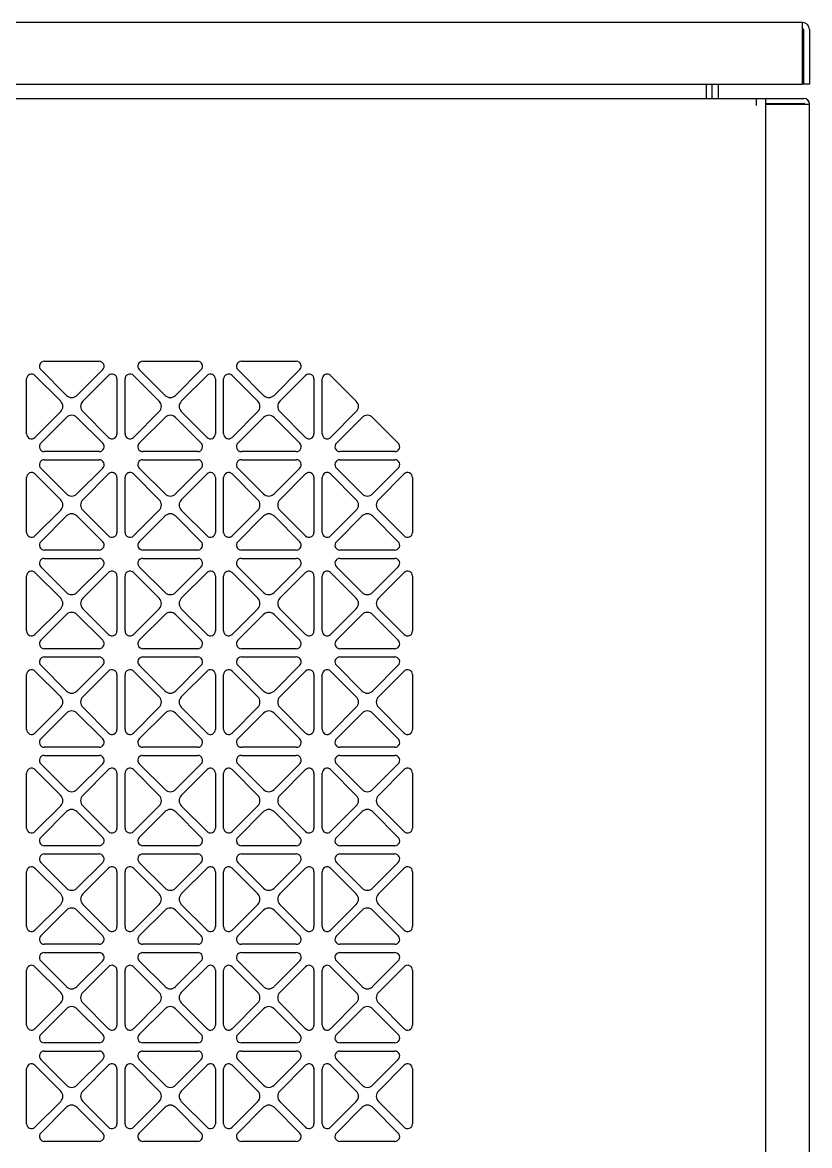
# Model space of a CAD drawing. Header units: millimetres. Extents: x 0 to 87554, y -20854 to 20404.
# Drawn here: x 16504.1 to 16695.8, y 15586.9 to 15860.4 of the extents above; entities that cross this region are included whole.
import ezdxf

# ---------------------------------------------------------------- set-up
doc = ezdxf.new("R2010")
doc.units = ezdxf.units.MM
doc.layers.get('0').update_dxf_attribs({"lineweight": 15})
for name, color, linetype in [('4215-12649_2_1_0', 7, 'Continuous'), ('4215-12649_2_2_0', 7, 'Continuous'), ('4215-12649_2_3_0', 7, 'Continuous'), ('4215-12655_1_0', 7, 'Continuous'), ('4215-12661_1_0', 7, 'Continuous'), ('WANGKONG_0', 7, 'Continuous')]:
    doc.layers.add(name, color=color, linetype=linetype)

# ---------------------------------------------------------------- blocks, each defined once
blk = doc.blocks.new('ju77')
at = {"layer": '4215-12649_2_1_0', "color": 87, "linetype": 'Continuous'}
for p, q in [((325.96, 477.5), (-405.04, 477.5)), ((325.96, 462.5), (325.96, 477.5)), ((326.16, 475.8), (326.16, 462.5)), ((327.66, 475.8), (327.66, 462.5)), ((-405.04, 462.5), (325.96, 462.5)), ((327.66, 462.5), (326.16, 462.5))]:
    blk.add_line(p, q, dxfattribs=at)
for radius in [1.7, 0.2]:
    blk.add_arc((325.96, 475.8), radius, 0, 90, dxfattribs=at)
at = {"layer": '4215-12649_2_2_0', "color": 87, "linetype": 'Continuous'}
for p, q in [((303.96, 459), (303.96, 462.5)), ((305.46, 459), (305.46, 462.5))]:
    blk.add_line(p, q, dxfattribs=at)
at = {"layer": '4215-12649_2_3_0', "color": 87, "linetype": 'Continuous'}
blk.add_line((302.46, 462.5), (302.46, 459), dxfattribs=at)
at = {"layer": '4215-12655_1_0', "color": 87, "linetype": 'Continuous'}
for p, q in [((316.96, 459), (326.26, 459)), ((316.96, 457.8), (326.26, 457.8)), ((316.96, 457.6), (327.66, 457.6)), ((327.66, -554.5), (327.66, 457.6))]:
    blk.add_line(p, q, dxfattribs=at)
for radius in [1.4, 0.2]:
    blk.add_arc((326.26, 457.6), radius, 0, 90, dxfattribs=at)
at = {"layer": '4215-12661_1_0', "color": 87, "linetype": 'Continuous'}
for p, q in [((-397.04, 459), (316.96, 459)), ((314.76, 457.3), (314.76, 459)), ((316.96, 459), (316.96, -1554))]:
    blk.add_line(p, q, dxfattribs=at)
at = {"layer": 'WANGKONG_0', "color": 87, "linetype": 'Continuous'}
for p, q in [((141.27, 395), (154.65, 395)), ((165.27, 395), (178.65, 395)), ((189.27, 395), (202.65, 395)), ((139.01, 391.54), (145.27, 385.27)), ((146.69, 386.69), (140.42, 392.95)), ((155.5, 392.95), (149.23, 386.69)), ((150.65, 385.27), (156.91, 391.54)), ((163.01, 391.54), (169.27, 385.27)), ((170.69, 386.69), (164.42, 392.95)), ((179.5, 392.95), (173.23, 386.69)), ((174.65, 385.27), (180.91, 391.54)), ((187.01, 391.54), (193.27, 385.27)), ((194.69, 386.69), (188.42, 392.95)), ((203.5, 392.95), (197.23, 386.69)), ((198.65, 385.27), (204.91, 391.54)), ((211.01, 391.54), (217.27, 385.27)), ((136.96, 377.31), (136.96, 390.69)), ((158.96, 390.69), (158.96, 377.31)), ((160.96, 377.31), (160.96, 390.69)), ((182.96, 390.69), (182.96, 377.31)), ((184.96, 377.31), (184.96, 390.69)), ((206.96, 390.69), (206.96, 377.31)), ((208.96, 377.31), (208.96, 390.69)), ((145.27, 382.73), (139.01, 376.46)), ((140.42, 375.05), (146.69, 381.31)), ((149.23, 381.31), (155.5, 375.05)), ((156.91, 376.46), (150.65, 382.73)), ((169.27, 382.73), (163.01, 376.46)), ((164.42, 375.05), (170.69, 381.31)), ((173.23, 381.31), (179.5, 375.05)), ((180.91, 376.46), (174.65, 382.73)), ((193.27, 382.73), (187.01, 376.46)), ((188.42, 375.05), (194.69, 381.31)), ((197.23, 381.31), (203.5, 375.05)), ((204.91, 376.46), (198.65, 382.73)), ((217.27, 382.73), (211.01, 376.46)), ((212.42, 375.05), (218.69, 381.31)), ((221.23, 381.31), (227.5, 375.05)), ((154.65, 373), (141.27, 373)), ((178.65, 373), (165.27, 373)), ((202.65, 373), (189.27, 373)), ((226.65, 373), (213.27, 373)), ((141.27, 371), (154.65, 371)), ((165.27, 371), (178.65, 371)), ((189.27, 371), (202.65, 371)), ((213.27, 371), (226.65, 371)), ((136.96, 353.31), (136.96, 366.69)), ((139.01, 367.54), (145.27, 361.27)), ((146.69, 362.69), (140.42, 368.95)), ((155.5, 368.95), (149.23, 362.69)), ((150.65, 361.27), (156.91, 367.54)), ((158.96, 366.69), (158.96, 353.31)), ((160.96, 353.31), (160.96, 366.69)), ((163.01, 367.54), (169.27, 361.27)), ((170.69, 362.69), (164.42, 368.95)), ((179.5, 368.95), (173.23, 362.69)), ((174.65, 361.27), (180.91, 367.54)), ((182.96, 366.69), (182.96, 353.31)), ((184.96, 353.31), (184.96, 366.69)), ((187.01, 367.54), (193.27, 361.27)), ((194.69, 362.69), (188.42, 368.95)), ((203.5, 368.95), (197.23, 362.69)), ((198.65, 361.27), (204.91, 367.54)), ((206.96, 366.69), (206.96, 353.31)), ((208.96, 353.31), (208.96, 366.69)), ((211.01, 367.54), (217.27, 361.27)), ((218.69, 362.69), (212.42, 368.95)), ((227.5, 368.95), (221.23, 362.69)), ((222.65, 361.27), (228.91, 367.54)), ((230.96, 366.69), (230.96, 353.31)), ((145.27, 358.73), (139.01, 352.46)), ((156.91, 352.46), (150.65, 358.73)), ((169.27, 358.73), (163.01, 352.46)), ((180.91, 352.46), (174.65, 358.73)), ((193.27, 358.73), (187.01, 352.46)), ((204.91, 352.46), (198.65, 358.73)), ((217.27, 358.73), (211.01, 352.46)), ((228.91, 352.46), (222.65, 358.73)), ((140.42, 351.05), (146.69, 357.31)), ((149.23, 357.31), (155.5, 351.05)), ((164.42, 351.05), (170.69, 357.31)), ((173.23, 357.31), (179.5, 351.05)), ((188.42, 351.05), (194.69, 357.31)), ((197.23, 357.31), (203.5, 351.05)), ((212.42, 351.05), (218.69, 357.31)), ((221.23, 357.31), (227.5, 351.05)), ((154.65, 349), (141.27, 349)), ((178.65, 349), (165.27, 349)), ((202.65, 349), (189.27, 349)), ((226.65, 349), (213.27, 349)), ((146.69, 338.69), (140.42, 344.95)), ((141.27, 347), (154.65, 347)), ((155.5, 344.95), (149.23, 338.69)), ((170.69, 338.69), (164.42, 344.95)), ((165.27, 347), (178.65, 347)), ((179.5, 344.95), (173.23, 338.69)), ((194.69, 338.69), (188.42, 344.95)), ((189.27, 347), (202.65, 347)), ((203.5, 344.95), (197.23, 338.69)), ((218.69, 338.69), (212.42, 344.95)), ((213.27, 347), (226.65, 347)), ((227.5, 344.95), (221.23, 338.69)), ((136.96, 329.31), (136.96, 342.69)), ((139.01, 343.54), (145.27, 337.27)), ((150.65, 337.27), (156.91, 343.54)), ((158.96, 342.69), (158.96, 329.31)), ((160.96, 329.31), (160.96, 342.69)), ((163.01, 343.54), (169.27, 337.27)), ((174.65, 337.27), (180.91, 343.54)), ((182.96, 342.69), (182.96, 329.31)), ((184.96, 329.31), (184.96, 342.69)), ((187.01, 343.54), (193.27, 337.27)), ((198.65, 337.27), (204.91, 343.54)), ((206.96, 342.69), (206.96, 329.31)), ((208.96, 329.31), (208.96, 342.69)), ((211.01, 343.54), (217.27, 337.27)), ((222.65, 337.27), (228.91, 343.54)), ((230.96, 342.69), (230.96, 329.31)), ((145.27, 334.73), (139.01, 328.46)), ((156.91, 328.46), (150.65, 334.73)), ((169.27, 334.73), (163.01, 328.46)), ((180.91, 328.46), (174.65, 334.73)), ((193.27, 334.73), (187.01, 328.46)), ((204.91, 328.46), (198.65, 334.73)), ((217.27, 334.73), (211.01, 328.46)), ((228.91, 328.46), (222.65, 334.73)), ((140.42, 327.05), (146.69, 333.31)), ((149.23, 333.31), (155.5, 327.05)), ((164.42, 327.05), (170.69, 333.31)), ((173.23, 333.31), (179.5, 327.05)), ((188.42, 327.05), (194.69, 333.31)), ((197.23, 333.31), (203.5, 327.05)), ((212.42, 327.05), (218.69, 333.31)), ((221.23, 333.31), (227.5, 327.05)), ((154.65, 325), (141.27, 325)), ((141.27, 323), (154.65, 323)), ((178.65, 325), (165.27, 325)), ((165.27, 323), (178.65, 323)), ((202.65, 325), (189.27, 325)), ((189.27, 323), (202.65, 323)), ((226.65, 325), (213.27, 325)), ((213.27, 323), (226.65, 323)), ((146.69, 314.69), (140.42, 320.95)), ((155.5, 320.95), (149.23, 314.69)), ((170.69, 314.69), (164.42, 320.95)), ((179.5, 320.95), (173.23, 314.69)), ((194.69, 314.69), (188.42, 320.95)), ((203.5, 320.95), (197.23, 314.69)), ((218.69, 314.69), (212.42, 320.95)), ((227.5, 320.95), (221.23, 314.69)), ((136.96, 305.31), (136.96, 318.69)), ((139.01, 319.54), (145.27, 313.27)), ((150.65, 313.27), (156.91, 319.54)), ((158.96, 318.69), (158.96, 305.31)), ((160.96, 305.31), (160.96, 318.69)), ((163.01, 319.54), (169.27, 313.27)), ((174.65, 313.27), (180.91, 319.54)), ((182.96, 318.69), (182.96, 305.31)), ((184.96, 305.31), (184.96, 318.69)), ((187.01, 319.54), (193.27, 313.27)), ((198.65, 313.27), (204.91, 319.54)), ((206.96, 318.69), (206.96, 305.31)), ((208.96, 305.31), (208.96, 318.69)), ((211.01, 319.54), (217.27, 313.27)), ((222.65, 313.27), (228.91, 319.54)), ((230.96, 318.69), (230.96, 305.31)), ((145.27, 310.73), (139.01, 304.46)), ((140.42, 303.05), (146.69, 309.31)), ((149.23, 309.31), (155.5, 303.05)), ((156.91, 304.46), (150.65, 310.73)), ((169.27, 310.73), (163.01, 304.46)), ((164.42, 303.05), (170.69, 309.31)), ((173.23, 309.31), (179.5, 303.05)), ((180.91, 304.46), (174.65, 310.73)), ((193.27, 310.73), (187.01, 304.46)), ((188.42, 303.05), (194.69, 309.31)), ((197.23, 309.31), (203.5, 303.05)), ((204.91, 304.46), (198.65, 310.73)), ((217.27, 310.73), (211.01, 304.46)), ((212.42, 303.05), (218.69, 309.31)), ((221.23, 309.31), (227.5, 303.05)), ((228.91, 304.46), (222.65, 310.73)), ((154.65, 301), (141.27, 301)), ((178.65, 301), (165.27, 301)), ((202.65, 301), (189.27, 301)), ((226.65, 301), (213.27, 301)), ((141.27, 299), (154.65, 299)), ((165.27, 299), (178.65, 299)), ((189.27, 299), (202.65, 299)), ((213.27, 299), (226.65, 299)), ((139.01, 295.54), (145.27, 289.27)), ((146.69, 290.69), (140.42, 296.95)), ((155.5, 296.95), (149.23, 290.69)), ((150.65, 289.27), (156.91, 295.54)), ((163.01, 295.54), (169.27, 289.27)), ((170.69, 290.69), (164.42, 296.95)), ((179.5, 296.95), (173.23, 290.69)), ((174.65, 289.27), (180.91, 295.54)), ((187.01, 295.54), (193.27, 289.27)), ((194.69, 290.69), (188.42, 296.95)), ((203.5, 296.95), (197.23, 290.69)), ((198.65, 289.27), (204.91, 295.54)), ((211.01, 295.54), (217.27, 289.27)), ((218.69, 290.69), (212.42, 296.95)), ((227.5, 296.95), (221.23, 290.69)), ((222.65, 289.27), (228.91, 295.54)), ((136.96, 281.31), (136.96, 294.69)), ((158.96, 294.69), (158.96, 281.31)), ((160.96, 281.31), (160.96, 294.69)), ((182.96, 294.69), (182.96, 281.31)), ((184.96, 281.31), (184.96, 294.69)), ((206.96, 294.69), (206.96, 281.31)), ((208.96, 281.31), (208.96, 294.69)), ((230.96, 294.69), (230.96, 281.31)), ((145.27, 286.73), (139.01, 280.46)), ((140.42, 279.05), (146.69, 285.31)), ((149.23, 285.31), (155.5, 279.05)), ((156.91, 280.46), (150.65, 286.73)), ((169.27, 286.73), (163.01, 280.46)), ((164.42, 279.05), (170.69, 285.31)), ((173.23, 285.31), (179.5, 279.05)), ((180.91, 280.46), (174.65, 286.73)), ((193.27, 286.73), (187.01, 280.46)), ((188.42, 279.05), (194.69, 285.31)), ((197.23, 285.31), (203.5, 279.05)), ((204.91, 280.46), (198.65, 286.73)), ((217.27, 286.73), (211.01, 280.46)), ((212.42, 279.05), (218.69, 285.31)), ((221.23, 285.31), (227.5, 279.05)), ((228.91, 280.46), (222.65, 286.73)), ((154.65, 277), (141.27, 277)), ((178.65, 277), (165.27, 277)), ((202.65, 277), (189.27, 277)), ((226.65, 277), (213.27, 277)), ((141.27, 275), (154.65, 275)), ((165.27, 275), (178.65, 275)), ((189.27, 275), (202.65, 275)), ((213.27, 275), (226.65, 275)), ((139.01, 271.54), (145.27, 265.27)), ((146.69, 266.69), (140.42, 272.95)), ((155.5, 272.95), (149.23, 266.69)), ((150.65, 265.27), (156.91, 271.54)), ((163.01, 271.54), (169.27, 265.27)), ((170.69, 266.69), (164.42, 272.95)), ((179.5, 272.95), (173.23, 266.69)), ((174.65, 265.27), (180.91, 271.54)), ((187.01, 271.54), (193.27, 265.27)), ((194.69, 266.69), (188.42, 272.95)), ((203.5, 272.95), (197.23, 266.69)), ((198.65, 265.27), (204.91, 271.54)), ((211.01, 271.54), (217.27, 265.27)), ((218.69, 266.69), (212.42, 272.95)), ((227.5, 272.95), (221.23, 266.69)), ((222.65, 265.27), (228.91, 271.54)), ((136.96, 257.31), (136.96, 270.69)), ((158.96, 270.69), (158.96, 257.31)), ((160.96, 257.31), (160.96, 270.69)), ((182.96, 270.69), (182.96, 257.31)), ((184.96, 257.31), (184.96, 270.69)), ((206.96, 270.69), (206.96, 257.31)), ((208.96, 257.31), (208.96, 270.69)), ((230.96, 270.69), (230.96, 257.31)), ((145.27, 262.73), (139.01, 256.46)), ((156.91, 256.46), (150.65, 262.73)), ((169.27, 262.73), (163.01, 256.46)), ((180.91, 256.46), (174.65, 262.73)), ((193.27, 262.73), (187.01, 256.46)), ((204.91, 256.46), (198.65, 262.73)), ((217.27, 262.73), (211.01, 256.46)), ((228.91, 256.46), (222.65, 262.73)), ((140.42, 255.05), (146.69, 261.31)), ((149.23, 261.31), (155.5, 255.05)), ((164.42, 255.05), (170.69, 261.31)), ((173.23, 261.31), (179.5, 255.05)), ((188.42, 255.05), (194.69, 261.31)), ((197.23, 261.31), (203.5, 255.05)), ((212.42, 255.05), (218.69, 261.31)), ((221.23, 261.31), (227.5, 255.05)), ((154.65, 253), (141.27, 253)), ((178.65, 253), (165.27, 253)), ((202.65, 253), (189.27, 253)), ((226.65, 253), (213.27, 253)), ((146.69, 242.69), (140.42, 248.95)), ((141.27, 251), (154.65, 251)), ((155.5, 248.95), (149.23, 242.69)), ((170.69, 242.69), (164.42, 248.95)), ((165.27, 251), (178.65, 251)), ((179.5, 248.95), (173.23, 242.69)), ((194.69, 242.69), (188.42, 248.95)), ((189.27, 251), (202.65, 251)), ((203.5, 248.95), (197.23, 242.69)), ((218.69, 242.69), (212.42, 248.95)), ((213.27, 251), (226.65, 251)), ((227.5, 248.95), (221.23, 242.69)), ((136.96, 233.31), (136.96, 246.69)), ((139.01, 247.54), (145.27, 241.27)), ((150.65, 241.27), (156.91, 247.54)), ((158.96, 246.69), (158.96, 233.31)), ((160.96, 233.31), (160.96, 246.69)), ((163.01, 247.54), (169.27, 241.27)), ((174.65, 241.27), (180.91, 247.54)), ((182.96, 246.69), (182.96, 233.31)), ((184.96, 233.31), (184.96, 246.69)), ((187.01, 247.54), (193.27, 241.27)), ((198.65, 241.27), (204.91, 247.54)), ((206.96, 246.69), (206.96, 233.31)), ((208.96, 233.31), (208.96, 246.69)), ((211.01, 247.54), (217.27, 241.27)), ((222.65, 241.27), (228.91, 247.54)), ((230.96, 246.69), (230.96, 233.31)), ((145.27, 238.73), (139.01, 232.46)), ((156.91, 232.46), (150.65, 238.73)), ((169.27, 238.73), (163.01, 232.46)), ((180.91, 232.46), (174.65, 238.73)), ((193.27, 238.73), (187.01, 232.46)), ((204.91, 232.46), (198.65, 238.73)), ((217.27, 238.73), (211.01, 232.46)), ((228.91, 232.46), (222.65, 238.73)), ((140.42, 231.05), (146.69, 237.31)), ((149.23, 237.31), (155.5, 231.05)), ((164.42, 231.05), (170.69, 237.31)), ((173.23, 237.31), (179.5, 231.05)), ((188.42, 231.05), (194.69, 237.31)), ((197.23, 237.31), (203.5, 231.05)), ((212.42, 231.05), (218.69, 237.31)), ((221.23, 237.31), (227.5, 231.05)), ((154.65, 229), (141.27, 229)), ((178.65, 229), (165.27, 229)), ((202.65, 229), (189.27, 229)), ((226.65, 229), (213.27, 229)), ((146.69, 218.69), (140.42, 224.95)), ((141.27, 227), (154.65, 227)), ((155.5, 224.95), (149.23, 218.69)), ((170.69, 218.69), (164.42, 224.95)), ((165.27, 227), (178.65, 227)), ((179.5, 224.95), (173.23, 218.69)), ((194.69, 218.69), (188.42, 224.95)), ((189.27, 227), (202.65, 227)), ((203.5, 224.95), (197.23, 218.69)), ((218.69, 218.69), (212.42, 224.95)), ((213.27, 227), (226.65, 227)), ((227.5, 224.95), (221.23, 218.69)), ((136.96, 209.31), (136.96, 222.69)), ((139.01, 223.54), (145.27, 217.27)), ((150.65, 217.27), (156.91, 223.54)), ((158.96, 222.69), (158.96, 209.31)), ((160.96, 209.31), (160.96, 222.69)), ((163.01, 223.54), (169.27, 217.27)), ((174.65, 217.27), (180.91, 223.54)), ((182.96, 222.69), (182.96, 209.31)), ((184.96, 209.31), (184.96, 222.69)), ((187.01, 223.54), (193.27, 217.27)), ((198.65, 217.27), (204.91, 223.54)), ((206.96, 222.69), (206.96, 209.31)), ((208.96, 209.31), (208.96, 222.69)), ((211.01, 223.54), (217.27, 217.27)), ((222.65, 217.27), (228.91, 223.54)), ((230.96, 222.69), (230.96, 209.31)), ((145.27, 214.73), (139.01, 208.46)), ((156.91, 208.46), (150.65, 214.73)), ((169.27, 214.73), (163.01, 208.46)), ((180.91, 208.46), (174.65, 214.73)), ((193.27, 214.73), (187.01, 208.46)), ((204.91, 208.46), (198.65, 214.73)), ((217.27, 214.73), (211.01, 208.46)), ((228.91, 208.46), (222.65, 214.73)), ((140.42, 207.05), (146.69, 213.31)), ((149.23, 213.31), (155.5, 207.05)), ((164.42, 207.05), (170.69, 213.31)), ((173.23, 213.31), (179.5, 207.05)), ((188.42, 207.05), (194.69, 213.31)), ((197.23, 213.31), (203.5, 207.05)), ((212.42, 207.05), (218.69, 213.31)), ((221.23, 213.31), (227.5, 207.05)), ((154.65, 205), (141.27, 205)), ((178.65, 205), (165.27, 205)), ((202.65, 205), (189.27, 205)), ((226.65, 205), (213.27, 205))]:
    blk.add_line(p, q, dxfattribs=at)
for centre, radius, start, end in [((141.27, 393.8), 1.2, 90, 225), ((154.65, 393.8), 1.2, 315, 90), ((165.27, 393.8), 1.2, 90, 225), ((178.65, 393.8), 1.2, 315, 90), ((189.27, 393.8), 1.2, 90, 225), ((202.65, 393.8), 1.2, 315, 90), ((138.16, 390.69), 1.2, 45, 180), ((157.76, 390.69), 1.2, 0, 135), ((162.16, 390.69), 1.2, 45, 180), ((181.76, 390.69), 1.2, 0, 135), ((186.16, 390.69), 1.2, 45, 180), ((205.76, 390.69), 1.2, 0, 135), ((210.16, 390.69), 1.2, 45, 180), ((147.96, 387.96), 1.8, 225, 315), ((171.96, 387.96), 1.8, 225, 315), ((195.96, 387.96), 1.8, 225, 315), ((144, 384), 1.8, 315, 45), ((151.92, 384), 1.8, 135, 225), ((168, 384), 1.8, 315, 45), ((175.92, 384), 1.8, 135, 225), ((192, 384), 1.8, 315, 45), ((199.92, 384), 1.8, 135, 225), ((216, 384), 1.8, 315, 45), ((147.96, 380.04), 1.8, 45, 135), ((171.96, 380.04), 1.8, 45, 135), ((195.96, 380.04), 1.8, 45, 135), ((219.96, 380.04), 1.8, 45, 135), ((138.16, 377.31), 1.2, 180, 315), ((141.27, 374.2), 1.2, 135, 270), ((154.65, 374.2), 1.2, 270, 45), ((157.76, 377.31), 1.2, 225, 0), ((162.16, 377.31), 1.2, 180, 315), ((165.27, 374.2), 1.2, 135, 270), ((178.65, 374.2), 1.2, 270, 45), ((181.76, 377.31), 1.2, 225, 0), ((186.16, 377.31), 1.2, 180, 315), ((189.27, 374.2), 1.2, 135, 270), ((202.65, 374.2), 1.2, 270, 45), ((205.76, 377.31), 1.2, 225, 0), ((210.16, 377.31), 1.2, 180, 315), ((213.27, 374.2), 1.2, 135, 270), ((226.65, 374.2), 1.2, 270, 45), ((141.27, 369.8), 1.2, 90, 225), ((154.65, 369.8), 1.2, 315, 90), ((165.27, 369.8), 1.2, 90, 225), ((178.65, 369.8), 1.2, 315, 90), ((189.27, 369.8), 1.2, 90, 225), ((202.65, 369.8), 1.2, 315, 90), ((213.27, 369.8), 1.2, 90, 225), ((226.65, 369.8), 1.2, 315, 90), ((138.16, 366.69), 1.2, 45, 180), ((157.76, 366.69), 1.2, 0, 135), ((162.16, 366.69), 1.2, 45, 180), ((181.76, 366.69), 1.2, 0, 135), ((186.16, 366.69), 1.2, 45, 180), ((205.76, 366.69), 1.2, 0, 135), ((210.16, 366.69), 1.2, 45, 180), ((229.76, 366.69), 1.2, 0, 135), ((144, 360), 1.8, 315, 45), ((147.96, 363.96), 1.8, 225, 315), ((151.92, 360), 1.8, 135, 225), ((168, 360), 1.8, 315, 45), ((171.96, 363.96), 1.8, 225, 315), ((175.92, 360), 1.8, 135, 225), ((192, 360), 1.8, 315, 45), ((195.96, 363.96), 1.8, 225, 315), ((199.92, 360), 1.8, 135, 225), ((216, 360), 1.8, 315, 45), ((219.96, 363.96), 1.8, 225, 315), ((223.92, 360), 1.8, 135, 225), ((147.96, 356.04), 1.8, 45, 135), ((171.96, 356.04), 1.8, 45, 135), ((195.96, 356.04), 1.8, 45, 135), ((219.96, 356.04), 1.8, 45, 135), ((138.16, 353.31), 1.2, 180, 315), ((157.76, 353.31), 1.2, 225, 0), ((162.16, 353.31), 1.2, 180, 315), ((181.76, 353.31), 1.2, 225, 0), ((186.16, 353.31), 1.2, 180, 315), ((205.76, 353.31), 1.2, 225, 0), ((210.16, 353.31), 1.2, 180, 315), ((229.76, 353.31), 1.2, 225, 0), ((141.27, 350.2), 1.2, 135, 270), ((154.65, 350.2), 1.2, 270, 45), ((165.27, 350.2), 1.2, 135, 270), ((178.65, 350.2), 1.2, 270, 45), ((189.27, 350.2), 1.2, 135, 270), ((202.65, 350.2), 1.2, 270, 45), ((213.27, 350.2), 1.2, 135, 270), ((226.65, 350.2), 1.2, 270, 45), ((141.27, 345.8), 1.2, 90, 225), ((154.65, 345.8), 1.2, 315, 90), ((165.27, 345.8), 1.2, 90, 225), ((178.65, 345.8), 1.2, 315, 90), ((189.27, 345.8), 1.2, 90, 225), ((202.65, 345.8), 1.2, 315, 90), ((213.27, 345.8), 1.2, 90, 225), ((226.65, 345.8), 1.2, 315, 90), ((138.16, 342.69), 1.2, 45, 180), ((157.76, 342.69), 1.2, 0, 135), ((162.16, 342.69), 1.2, 45, 180), ((181.76, 342.69), 1.2, 0, 135), ((186.16, 342.69), 1.2, 45, 180), ((205.76, 342.69), 1.2, 0, 135), ((210.16, 342.69), 1.2, 45, 180), ((229.76, 342.69), 1.2, 0, 135), ((144, 336), 1.8, 315, 45), ((147.96, 339.96), 1.8, 225, 315), ((151.92, 336), 1.8, 135, 225), ((168, 336), 1.8, 315, 45), ((171.96, 339.96), 1.8, 225, 315), ((175.92, 336), 1.8, 135, 225), ((192, 336), 1.8, 315, 45), ((195.96, 339.96), 1.8, 225, 315), ((199.92, 336), 1.8, 135, 225), ((216, 336), 1.8, 315, 45), ((219.96, 339.96), 1.8, 225, 315), ((223.92, 336), 1.8, 135, 225), ((147.96, 332.04), 1.8, 45, 135), ((171.96, 332.04), 1.8, 45, 135), ((195.96, 332.04), 1.8, 45, 135), ((219.96, 332.04), 1.8, 45, 135), ((138.16, 329.31), 1.2, 180, 315), ((157.76, 329.31), 1.2, 225, 0), ((162.16, 329.31), 1.2, 180, 315), ((181.76, 329.31), 1.2, 225, 0), ((186.16, 329.31), 1.2, 180, 315), ((205.76, 329.31), 1.2, 225, 0), ((210.16, 329.31), 1.2, 180, 315), ((229.76, 329.31), 1.2, 225, 0), ((141.27, 326.2), 1.2, 135, 270), ((154.65, 326.2), 1.2, 270, 45), ((165.27, 326.2), 1.2, 135, 270), ((178.65, 326.2), 1.2, 270, 45), ((189.27, 326.2), 1.2, 135, 270), ((202.65, 326.2), 1.2, 270, 45), ((213.27, 326.2), 1.2, 135, 270), ((226.65, 326.2), 1.2, 270, 45), ((141.27, 321.8), 1.2, 90, 225), ((154.65, 321.8), 1.2, 315, 90), ((165.27, 321.8), 1.2, 90, 225), ((178.65, 321.8), 1.2, 315, 90), ((189.27, 321.8), 1.2, 90, 225), ((202.65, 321.8), 1.2, 315, 90), ((213.27, 321.8), 1.2, 90, 225), ((226.65, 321.8), 1.2, 315, 90), ((138.16, 318.69), 1.2, 45, 180), ((157.76, 318.69), 1.2, 0, 135), ((162.16, 318.69), 1.2, 45, 180), ((181.76, 318.69), 1.2, 0, 135), ((186.16, 318.69), 1.2, 45, 180), ((205.76, 318.69), 1.2, 0, 135), ((210.16, 318.69), 1.2, 45, 180), ((229.76, 318.69), 1.2, 0, 135), ((147.96, 315.96), 1.8, 225, 315), ((171.96, 315.96), 1.8, 225, 315), ((195.96, 315.96), 1.8, 225, 315), ((219.96, 315.96), 1.8, 225, 315), ((144, 312), 1.8, 315, 45), ((151.92, 312), 1.8, 135, 225), ((168, 312), 1.8, 315, 45), ((175.92, 312), 1.8, 135, 225), ((192, 312), 1.8, 315, 45), ((199.92, 312), 1.8, 135, 225), ((216, 312), 1.8, 315, 45), ((223.92, 312), 1.8, 135, 225), ((147.96, 308.04), 1.8, 45, 135), ((171.96, 308.04), 1.8, 45, 135), ((195.96, 308.04), 1.8, 45, 135), ((219.96, 308.04), 1.8, 45, 135), ((138.16, 305.31), 1.2, 180, 315), ((157.76, 305.31), 1.2, 225, 0), ((162.16, 305.31), 1.2, 180, 315), ((181.76, 305.31), 1.2, 225, 0), ((186.16, 305.31), 1.2, 180, 315), ((205.76, 305.31), 1.2, 225, 0), ((210.16, 305.31), 1.2, 180, 315), ((229.76, 305.31), 1.2, 225, 0), ((141.27, 302.2), 1.2, 135, 270), ((154.65, 302.2), 1.2, 270, 45), ((165.27, 302.2), 1.2, 135, 270), ((178.65, 302.2), 1.2, 270, 45), ((189.27, 302.2), 1.2, 135, 270), ((202.65, 302.2), 1.2, 270, 45), ((213.27, 302.2), 1.2, 135, 270), ((226.65, 302.2), 1.2, 270, 45), ((141.27, 297.8), 1.2, 90, 225), ((154.65, 297.8), 1.2, 315, 90), ((165.27, 297.8), 1.2, 90, 225), ((178.65, 297.8), 1.2, 315, 90), ((189.27, 297.8), 1.2, 90, 225), ((202.65, 297.8), 1.2, 315, 90), ((213.27, 297.8), 1.2, 90, 225), ((226.65, 297.8), 1.2, 315, 90), ((138.16, 294.69), 1.2, 45, 180), ((157.76, 294.69), 1.2, 0, 135), ((162.16, 294.69), 1.2, 45, 180), ((181.76, 294.69), 1.2, 0, 135), ((186.16, 294.69), 1.2, 45, 180), ((205.76, 294.69), 1.2, 0, 135), ((210.16, 294.69), 1.2, 45, 180), ((229.76, 294.69), 1.2, 0, 135), ((147.96, 291.96), 1.8, 225, 315), ((171.96, 291.96), 1.8, 225, 315), ((195.96, 291.96), 1.8, 225, 315), ((219.96, 291.96), 1.8, 225, 315), ((144, 288), 1.8, 315, 45), ((151.92, 288), 1.8, 135, 225), ((168, 288), 1.8, 315, 45), ((175.92, 288), 1.8, 135, 225), ((192, 288), 1.8, 315, 45), ((199.92, 288), 1.8, 135, 225), ((216, 288), 1.8, 315, 45), ((223.92, 288), 1.8, 135, 225), ((147.96, 284.04), 1.8, 45, 135), ((171.96, 284.04), 1.8, 45, 135), ((195.96, 284.04), 1.8, 45, 135), ((219.96, 284.04), 1.8, 45, 135), ((138.16, 281.31), 1.2, 180, 315), ((141.27, 278.2), 1.2, 135, 270), ((154.65, 278.2), 1.2, 270, 45), ((157.76, 281.31), 1.2, 225, 0), ((162.16, 281.31), 1.2, 180, 315), ((165.27, 278.2), 1.2, 135, 270), ((178.65, 278.2), 1.2, 270, 45), ((181.76, 281.31), 1.2, 225, 0), ((186.16, 281.31), 1.2, 180, 315), ((189.27, 278.2), 1.2, 135, 270), ((202.65, 278.2), 1.2, 270, 45), ((205.76, 281.31), 1.2, 225, 0), ((210.16, 281.31), 1.2, 180, 315), ((213.27, 278.2), 1.2, 135, 270), ((226.65, 278.2), 1.2, 270, 45), ((229.76, 281.31), 1.2, 225, 0), ((141.27, 273.8), 1.2, 90, 225), ((154.65, 273.8), 1.2, 315, 90), ((165.27, 273.8), 1.2, 90, 225), ((178.65, 273.8), 1.2, 315, 90), ((189.27, 273.8), 1.2, 90, 225), ((202.65, 273.8), 1.2, 315, 90), ((213.27, 273.8), 1.2, 90, 225), ((226.65, 273.8), 1.2, 315, 90), ((138.16, 270.69), 1.2, 45, 180), ((157.76, 270.69), 1.2, 0, 135), ((162.16, 270.69), 1.2, 45, 180), ((181.76, 270.69), 1.2, 0, 135), ((186.16, 270.69), 1.2, 45, 180), ((205.76, 270.69), 1.2, 0, 135), ((210.16, 270.69), 1.2, 45, 180), ((229.76, 270.69), 1.2, 0, 135), ((147.96, 267.96), 1.8, 225, 315), ((171.96, 267.96), 1.8, 225, 315), ((195.96, 267.96), 1.8, 225, 315), ((219.96, 267.96), 1.8, 225, 315), ((144, 264), 1.8, 315, 45), ((151.92, 264), 1.8, 135, 225), ((168, 264), 1.8, 315, 45), ((175.92, 264), 1.8, 135, 225), ((192, 264), 1.8, 315, 45), ((199.92, 264), 1.8, 135, 225), ((216, 264), 1.8, 315, 45), ((223.92, 264), 1.8, 135, 225), ((147.96, 260.04), 1.8, 45, 135), ((171.96, 260.04), 1.8, 45, 135), ((195.96, 260.04), 1.8, 45, 135), ((219.96, 260.04), 1.8, 45, 135), ((138.16, 257.31), 1.2, 180, 315), ((157.76, 257.31), 1.2, 225, 0), ((162.16, 257.31), 1.2, 180, 315), ((181.76, 257.31), 1.2, 225, 0), ((186.16, 257.31), 1.2, 180, 315), ((205.76, 257.31), 1.2, 225, 0), ((210.16, 257.31), 1.2, 180, 315), ((229.76, 257.31), 1.2, 225, 0), ((141.27, 254.2), 1.2, 135, 270), ((154.65, 254.2), 1.2, 270, 45), ((165.27, 254.2), 1.2, 135, 270), ((178.65, 254.2), 1.2, 270, 45), ((189.27, 254.2), 1.2, 135, 270), ((202.65, 254.2), 1.2, 270, 45), ((213.27, 254.2), 1.2, 135, 270), ((226.65, 254.2), 1.2, 270, 45), ((141.27, 249.8), 1.2, 90, 225), ((154.65, 249.8), 1.2, 315, 90), ((165.27, 249.8), 1.2, 90, 225), ((178.65, 249.8), 1.2, 315, 90), ((189.27, 249.8), 1.2, 90, 225), ((202.65, 249.8), 1.2, 315, 90), ((213.27, 249.8), 1.2, 90, 225), ((226.65, 249.8), 1.2, 315, 90), ((138.16, 246.69), 1.2, 45, 180), ((157.76, 246.69), 1.2, 0, 135), ((162.16, 246.69), 1.2, 45, 180), ((181.76, 246.69), 1.2, 0, 135), ((186.16, 246.69), 1.2, 45, 180), ((205.76, 246.69), 1.2, 0, 135), ((210.16, 246.69), 1.2, 45, 180), ((229.76, 246.69), 1.2, 0, 135), ((144, 240), 1.8, 315, 45), ((147.96, 243.96), 1.8, 225, 315), ((151.92, 240), 1.8, 135, 225), ((168, 240), 1.8, 315, 45), ((171.96, 243.96), 1.8, 225, 315), ((175.92, 240), 1.8, 135, 225), ((192, 240), 1.8, 315, 45), ((195.96, 243.96), 1.8, 225, 315), ((199.92, 240), 1.8, 135, 225), ((216, 240), 1.8, 315, 45), ((219.96, 243.96), 1.8, 225, 315), ((223.92, 240), 1.8, 135, 225), ((147.96, 236.04), 1.8, 45, 135), ((171.96, 236.04), 1.8, 45, 135), ((195.96, 236.04), 1.8, 45, 135), ((219.96, 236.04), 1.8, 45, 135), ((138.16, 233.31), 1.2, 180, 315), ((157.76, 233.31), 1.2, 225, 0), ((162.16, 233.31), 1.2, 180, 315), ((181.76, 233.31), 1.2, 225, 0), ((186.16, 233.31), 1.2, 180, 315), ((205.76, 233.31), 1.2, 225, 0), ((210.16, 233.31), 1.2, 180, 315), ((229.76, 233.31), 1.2, 225, 0), ((141.27, 230.2), 1.2, 135, 270), ((154.65, 230.2), 1.2, 270, 45), ((165.27, 230.2), 1.2, 135, 270), ((178.65, 230.2), 1.2, 270, 45), ((189.27, 230.2), 1.2, 135, 270), ((202.65, 230.2), 1.2, 270, 45), ((213.27, 230.2), 1.2, 135, 270), ((226.65, 230.2), 1.2, 270, 45), ((141.27, 225.8), 1.2, 90, 225), ((154.65, 225.8), 1.2, 315, 90), ((165.27, 225.8), 1.2, 90, 225), ((178.65, 225.8), 1.2, 315, 90), ((189.27, 225.8), 1.2, 90, 225), ((202.65, 225.8), 1.2, 315, 90), ((213.27, 225.8), 1.2, 90, 225), ((226.65, 225.8), 1.2, 315, 90), ((138.16, 222.69), 1.2, 45, 180), ((157.76, 222.69), 1.2, 0, 135), ((162.16, 222.69), 1.2, 45, 180), ((181.76, 222.69), 1.2, 0, 135), ((186.16, 222.69), 1.2, 45, 180), ((205.76, 222.69), 1.2, 0, 135), ((210.16, 222.69), 1.2, 45, 180), ((229.76, 222.69), 1.2, 0, 135), ((144, 216), 1.8, 315, 45), ((147.96, 219.96), 1.8, 225, 315), ((151.92, 216), 1.8, 135, 225), ((168, 216), 1.8, 315, 45), ((171.96, 219.96), 1.8, 225, 315), ((175.92, 216), 1.8, 135, 225), ((192, 216), 1.8, 315, 45), ((195.96, 219.96), 1.8, 225, 315), ((199.92, 216), 1.8, 135, 225), ((216, 216), 1.8, 315, 45), ((219.96, 219.96), 1.8, 225, 315), ((223.92, 216), 1.8, 135, 225), ((147.96, 212.04), 1.8, 45, 135), ((171.96, 212.04), 1.8, 45, 135), ((195.96, 212.04), 1.8, 45, 135), ((219.96, 212.04), 1.8, 45, 135), ((138.16, 209.31), 1.2, 180, 315), ((157.76, 209.31), 1.2, 225, 0), ((162.16, 209.31), 1.2, 180, 315), ((181.76, 209.31), 1.2, 225, 0), ((186.16, 209.31), 1.2, 180, 315), ((205.76, 209.31), 1.2, 225, 0), ((210.16, 209.31), 1.2, 180, 315), ((229.76, 209.31), 1.2, 225, 0), ((141.27, 206.2), 1.2, 135, 270), ((154.65, 206.2), 1.2, 270, 45), ((165.27, 206.2), 1.2, 135, 270), ((178.65, 206.2), 1.2, 270, 45), ((189.27, 206.2), 1.2, 135, 270), ((202.65, 206.2), 1.2, 270, 45), ((213.27, 206.2), 1.2, 135, 270), ((226.65, 206.2), 1.2, 270, 45)]:
    blk.add_arc(centre, radius, start, end, dxfattribs=at)

msp = doc.modelspace()

# ---------------------------------------------------------------- block references
msp.add_blockref('ju77', (16368.142, 15382.853))

doc.saveas('drawing.dxf')
